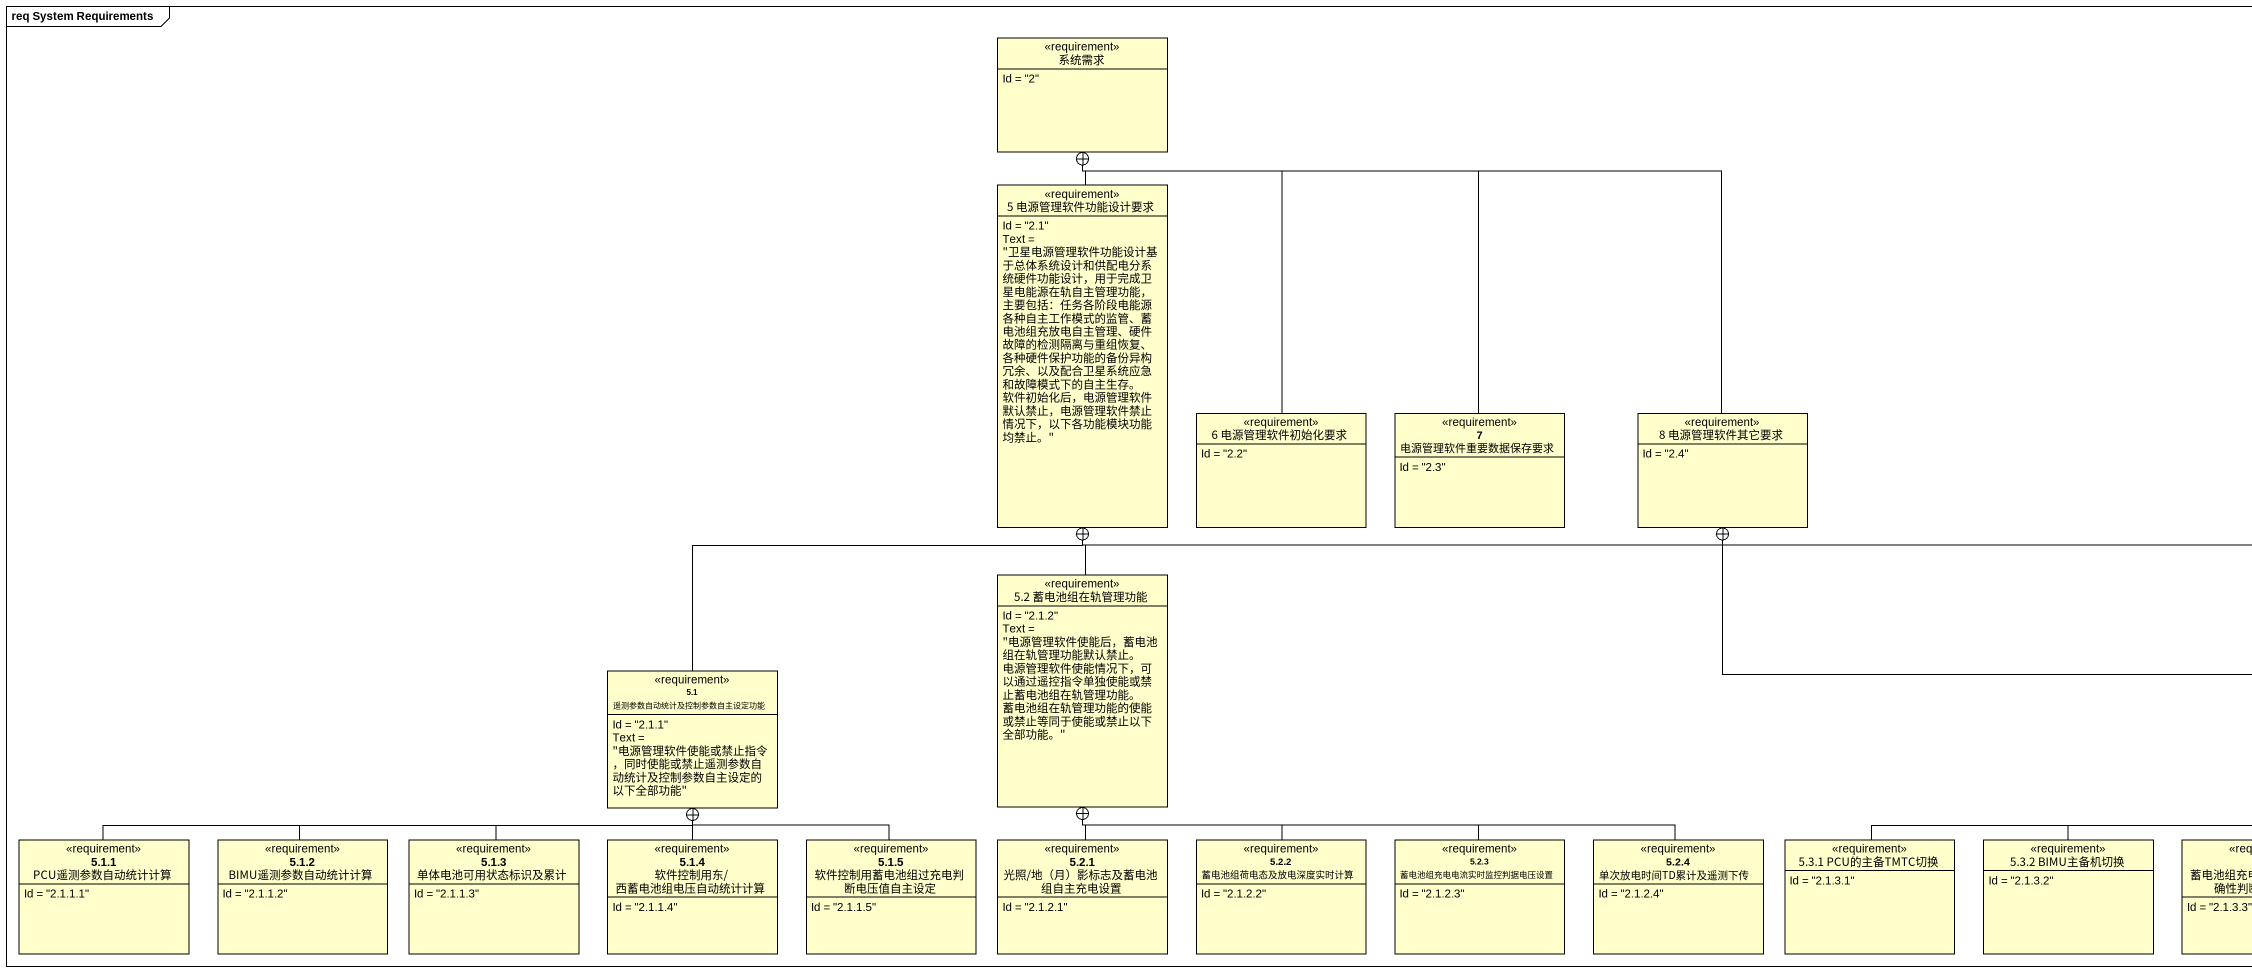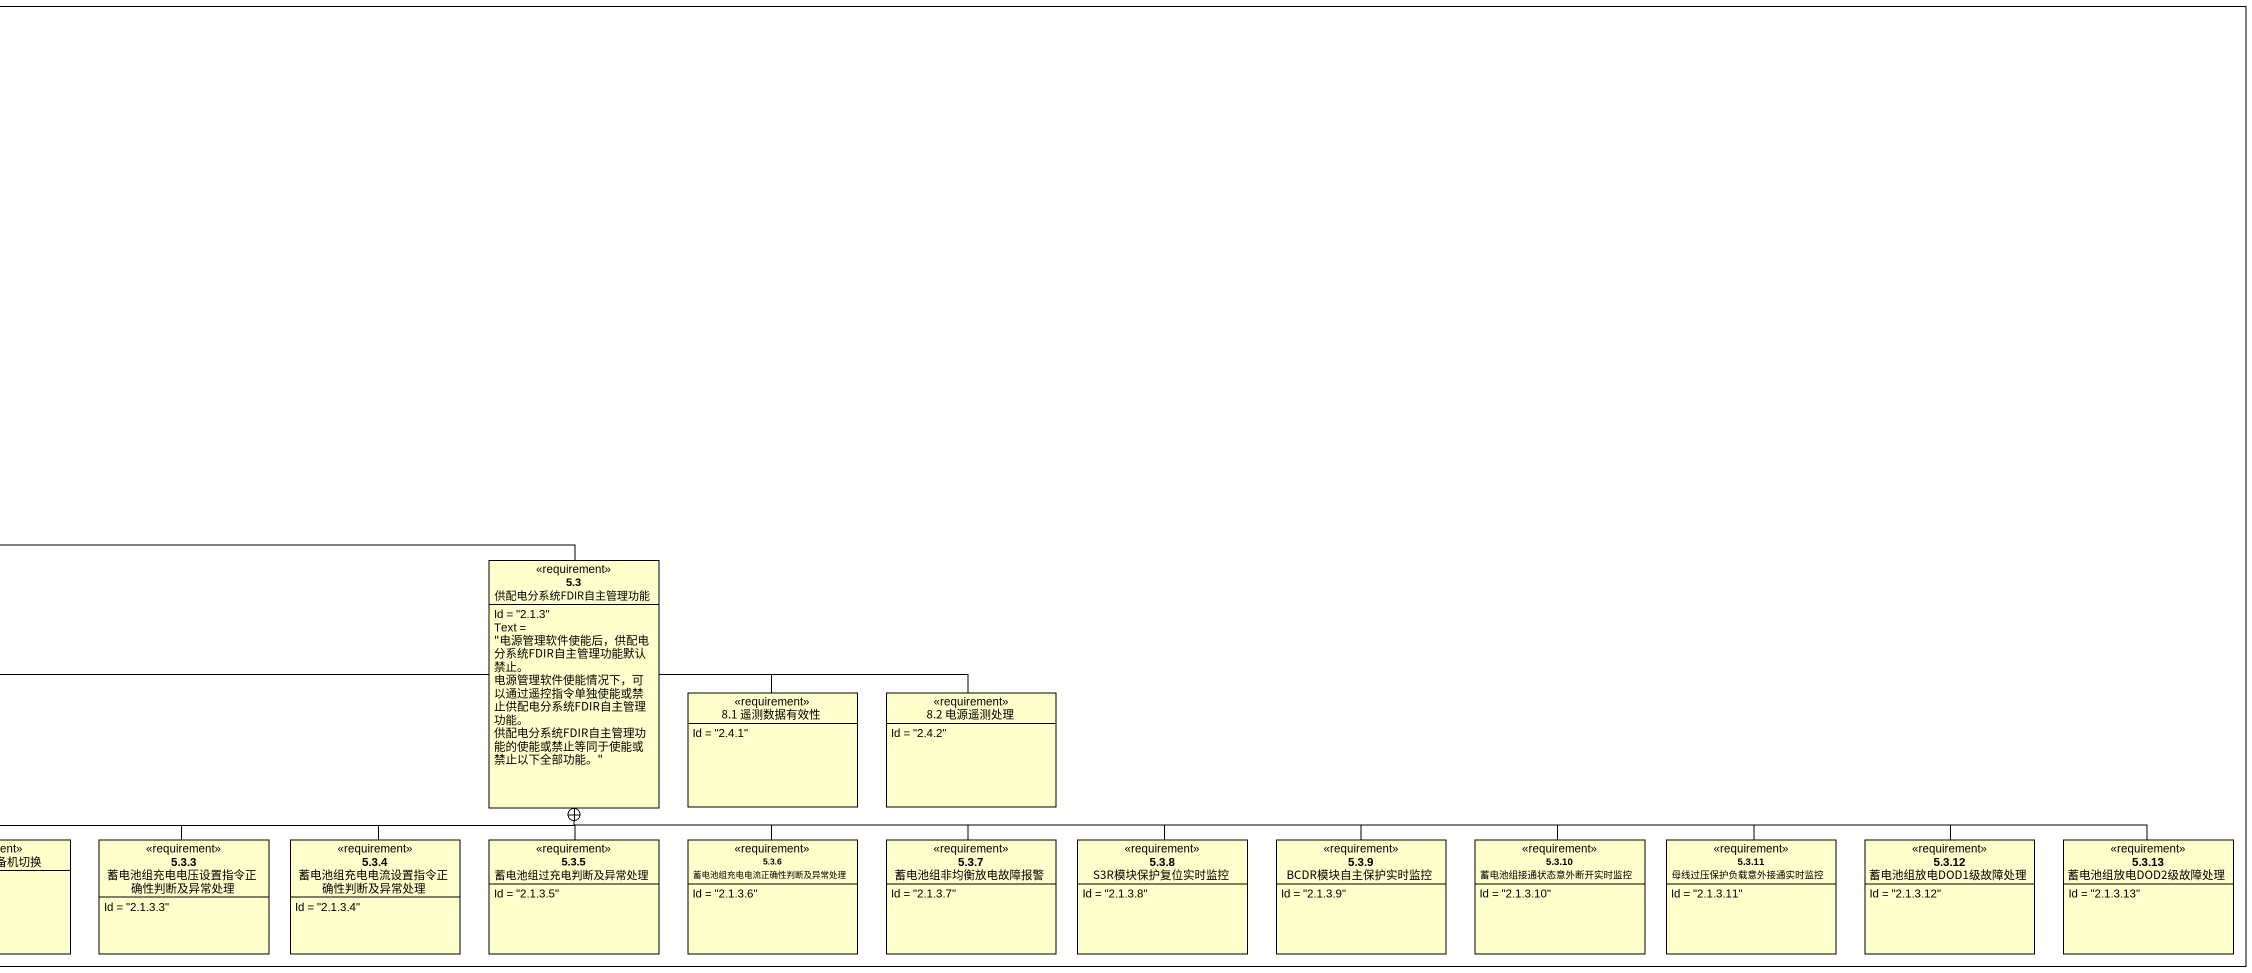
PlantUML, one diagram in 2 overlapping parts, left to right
@startuml
mainframe req System Requirements
hide circle
hide empty members
class 系统需求 <<requirement>> {
  Id = "2"
}
class "5 电源管理软件功能设计要求" as r5_电源管理软件功能设计要求 <<requirement>> {
  Id = "2.1"
  Text = "卫星电源管理软件功能设计基于总体系统设计和供配电分系统硬件功能设计，用于完成卫星电能源在轨自主管理功能，主要包括：任务各阶段电能源各种自主工作模式的监管、蓄电池组充放电自主管理、硬件故障的检测隔离与重组恢复、各种硬件保护功能的备份异构冗余、以及配合卫星系统应急和故障模式下的自主生存。 软件初始化后，电源管理软件默认禁止，电源管理软件禁止情况下，以下各功能模块功能均禁止。"
}
class "6 电源管理软件初始化要求" as r6_电源管理软件初始化要求 <<requirement>> {
  Id = "2.2"
}
class "7 电源管理软件重要数据保存要求" as r7_电源管理软件重要数据保存要求 <<requirement>> {
  Id = "2.3"
}
class "8 电源管理软件其它要求" as r8_电源管理软件其它要求 <<requirement>> {
  Id = "2.4"
}
class "5.2 蓄电池组在轨管理功能" as r5_2_蓄电池组在轨管理功能 <<requirement>> {
  Id = "2.1.2"
  Text = "电源管理软件使能后，蓄电池组在轨管理功能默认禁止。 电源管理软件使能情况下，可以通过遥控指令单独使能或禁止蓄电池组在轨管理功能。 蓄电池组在轨管理功能的使能或禁止等同于使能或禁止以下全部功能。"
}
class "5.3 供配电分系统FDIR自主管理功能" as r5_3_供配电分系统FDIR自主管理功能 <<requirement>> {
  Id = "2.1.3"
  Text = "电源管理软件使能后，供配电分系统FDIR自主管理功能默认禁止。 电源管理软件使能情况下，可以通过遥控指令单独使能或禁止供配电分系统FDIR自主管理功能。 供配电分系统FDIR自主管理功能的使能或禁止等同于使能或禁止以下全部功能。"
}
class "5.1 遥测参数自动统计及控制参数自主设定功能" as r5_1_遥测参数自动统计及控制参数自主设定功能 <<requirement>> {
  Id = "2.1.1"
  Text = "电源管理软件使能或禁止指令，同时使能或禁止遥测参数自动统计及控制参数自主设定的以下全部功能"
}
class "8.1 遥测数据有效性" as r8_1_遥测数据有效性 <<requirement>> {
  Id = "2.4.1"
}
class "8.2 电源遥测处理" as r8_2_电源遥测处理 <<requirement>> {
  Id = "2.4.2"
}
class "5.1.1 PCU遥测参数自动统计计算" as r5_1_1_PCU遥测参数自动统计计算 <<requirement>> {
  Id = "2.1.1.1"
}
class "5.1.2 BIMU遥测参数自动统计计算" as r5_1_2_BIMU遥测参数自动统计计算 <<requirement>> {
  Id = "2.1.1.2"
}
class "5.1.3 单体电池可用状态标识及累计" as r5_1_3_单体电池可用状态标识及累计 <<requirement>> {
  Id = "2.1.1.3"
}
class "5.1.4 软件控制用东/西蓄电池组电压自动统计计算" as r5_1_4_软件控制用东_西蓄电池组电压自动统计计算 <<requirement>> {
  Id = "2.1.1.4"
}
class "5.1.5 软件控制用蓄电池组过充电判断电压值自主设定" as r5_1_5_软件控制用蓄电池组过充电判断电压值自主设定 <<requirement>> {
  Id = "2.1.1.5"
}
class "5.2.1 光照/地（月）影标志及蓄电池组自主充电设置" as r5_2_1_光照_地_月_影标志及蓄电池组自主充电设置 <<requirement>> {
  Id = "2.1.2.1"
}
class "5.2.2 蓄电池组荷电态及放电深度实时计算" as r5_2_2_蓄电池组荷电态及放电深度实时计算 <<requirement>> {
  Id = "2.1.2.2"
}
class "5.2.3 蓄电池组充电电流实时监控判据电压设置" as r5_2_3_蓄电池组充电电流实时监控判据电压设置 <<requirement>> {
  Id = "2.1.2.3"
}
class "5.2.4 单次放电时间TD累计及遥测下传" as r5_2_4_单次放电时间TD累计及遥测下传 <<requirement>> {
  Id = "2.1.2.4"
}
class "5.3.1 PCU的主备TMTC切换" as r5_3_1_PCU的主备TMTC切换 <<requirement>> {
  Id = "2.1.3.1"
}
class "5.3.2 BIMU主备机切换" as r5_3_2_BIMU主备机切换 <<requirement>> {
  Id = "2.1.3.2"
}
class "5.3.3 蓄电池组充电电压设置指令正确性判断及异常处理" as r5_3_3_蓄电池组充电电压设置指令正确性判断及异常处理 <<requirement>> {
  Id = "2.1.3.3"
}
class "5.3.4 蓄电池组充电电流设置指令正确性判断及异常处理" as r5_3_4_蓄电池组充电电流设置指令正确性判断及异常处理 <<requirement>> {
  Id = "2.1.3.4"
}
class "5.3.5 蓄电池组过充电判断及异常处理" as r5_3_5_蓄电池组过充电判断及异常处理 <<requirement>> {
  Id = "2.1.3.5"
}
class "5.3.6 蓄电池组充电电流正确性判断及异常处理" as r5_3_6_蓄电池组充电电流正确性判断及异常处理 <<requirement>> {
  Id = "2.1.3.6"
}
class "5.3.7 蓄电池组非均衡放电故障报警" as r5_3_7_蓄电池组非均衡放电故障报警 <<requirement>> {
  Id = "2.1.3.7"
}
class "5.3.8 S3R模块保护复位实时监控" as r5_3_8_S3R模块保护复位实时监控 <<requirement>> {
  Id = "2.1.3.8"
}
class "5.3.9 BCDR模块自主保护实时监控" as r5_3_9_BCDR模块自主保护实时监控 <<requirement>> {
  Id = "2.1.3.9"
}
class "5.3.10 蓄电池组接通状态意外断开实时监控" as r5_3_10_蓄电池组接通状态意外断开实时监控 <<requirement>> {
  Id = "2.1.3.10"
}
class "5.3.11 母线过压保护负载意外接通实时监控" as r5_3_11_母线过压保护负载意外接通实时监控 <<requirement>> {
  Id = "2.1.3.11"
}
class "5.3.12 蓄电池组放电DOD1级故障处理" as r5_3_12_蓄电池组放电DOD1级故障处理 <<requirement>> {
  Id = "2.1.3.12"
}
class "5.3.13 蓄电池组放电DOD2级故障处理" as r5_3_13_蓄电池组放电DOD2级故障处理 <<requirement>> {
  Id = "2.1.3.13"
}
r5_电源管理软件功能设计要求 -up-+ 系统需求
r6_电源管理软件初始化要求 -up-+ 系统需求
r7_电源管理软件重要数据保存要求 -up-+ 系统需求
r8_电源管理软件其它要求 -left-+ 系统需求
r5_2_蓄电池组在轨管理功能 -up-+ r5_电源管理软件功能设计要求
r5_3_供配电分系统FDIR自主管理功能 -left-+ r5_电源管理软件功能设计要求
r5_1_遥测参数自动统计及控制参数自主设定功能 -up-+ r5_电源管理软件功能设计要求
r8_1_遥测数据有效性 -left-+ r8_电源管理软件其它要求
r8_2_电源遥测处理 -left-+ r8_电源管理软件其它要求
r5_1_1_PCU遥测参数自动统计计算 -right-+ r5_1_遥测参数自动统计及控制参数自主设定功能
r5_1_2_BIMU遥测参数自动统计计算 -right-+ r5_1_遥测参数自动统计及控制参数自主设定功能
r5_1_3_单体电池可用状态标识及累计 -up-+ r5_1_遥测参数自动统计及控制参数自主设定功能
r5_1_4_软件控制用东_西蓄电池组电压自动统计计算 -up-+ r5_1_遥测参数自动统计及控制参数自主设定功能
r5_1_5_软件控制用蓄电池组过充电判断电压值自主设定 -up-+ r5_1_遥测参数自动统计及控制参数自主设定功能
r5_2_1_光照_地_月_影标志及蓄电池组自主充电设置 -up-+ r5_2_蓄电池组在轨管理功能
r5_2_2_蓄电池组荷电态及放电深度实时计算 -up-+ r5_2_蓄电池组在轨管理功能
r5_2_3_蓄电池组充电电流实时监控判据电压设置 -left-+ r5_2_蓄电池组在轨管理功能
r5_2_4_单次放电时间TD累计及遥测下传 -left-+ r5_2_蓄电池组在轨管理功能
r5_3_1_PCU的主备TMTC切换 -right-+ r5_3_供配电分系统FDIR自主管理功能
r5_3_2_BIMU主备机切换 -right-+ r5_3_供配电分系统FDIR自主管理功能
r5_3_3_蓄电池组充电电压设置指令正确性判断及异常处理 -right-+ r5_3_供配电分系统FDIR自主管理功能
r5_3_4_蓄电池组充电电流设置指令正确性判断及异常处理 -up-+ r5_3_供配电分系统FDIR自主管理功能
r5_3_5_蓄电池组过充电判断及异常处理 -up-+ r5_3_供配电分系统FDIR自主管理功能
r5_3_6_蓄电池组充电电流正确性判断及异常处理 -up-+ r5_3_供配电分系统FDIR自主管理功能
r5_3_7_蓄电池组非均衡放电故障报警 -left-+ r5_3_供配电分系统FDIR自主管理功能
r5_3_8_S3R模块保护复位实时监控 -left-+ r5_3_供配电分系统FDIR自主管理功能
r5_3_9_BCDR模块自主保护实时监控 -left-+ r5_3_供配电分系统FDIR自主管理功能
r5_3_10_蓄电池组接通状态意外断开实时监控 -left-+ r5_3_供配电分系统FDIR自主管理功能
r5_3_11_母线过压保护负载意外接通实时监控 -left-+ r5_3_供配电分系统FDIR自主管理功能
r5_3_12_蓄电池组放电DOD1级故障处理 -left-+ r5_3_供配电分系统FDIR自主管理功能
r5_3_13_蓄电池组放电DOD2级故障处理 -left-+ r5_3_供配电分系统FDIR自主管理功能
@enduml
